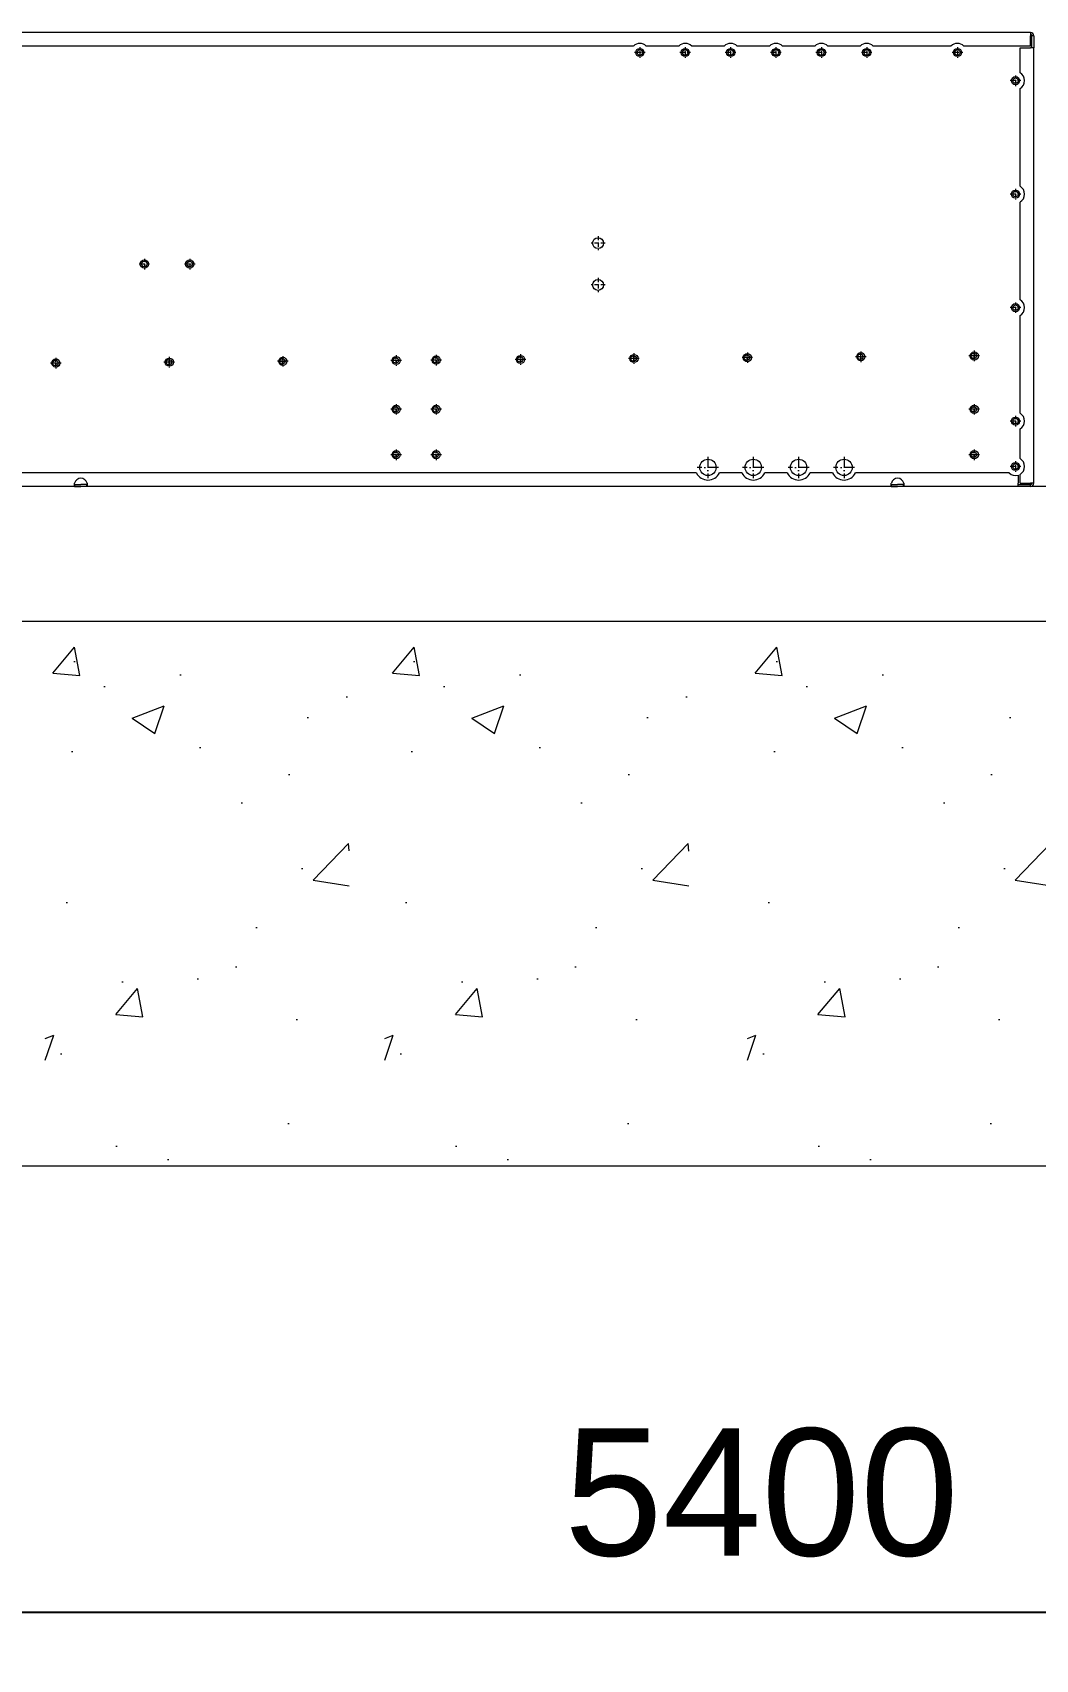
# Model space of a CAD drawing. Header units: millimetres. Extents: x -662849 to 32847, y -140377 to 24217.
# Drawn here: x 14642 to 15748, y 8610 to 10402 of the extents above; entities that cross this region are included whole.
import ezdxf

# ---------------------------------------------------------------- set-up
doc = ezdxf.new("R2010")
doc.units = ezdxf.units.MM
doc.linetypes.add('DASHDOT', pattern=[18.5, 12, -3, 0.5, -3])
doc.layers.add('냉각탑_기초', color=23, linetype='Continuous')
doc.styles.get("Standard").update_dxf_attribs({"font": 'arial.ttf'})
doc.dimstyles.new('1.40', dxfattribs={"dimscale": 20, "dimtxt": 1.5, "dimasz": 1, "dimexe": 0.5, "dimexo": 0.5, "dimgap": 0.5, "dimtad": 1, "dimdec": 0, "dimzin": 0, "dimdsep": 46, "dimtxsty": 'Standard', "dimcen": 0, "dimclrd": 2, "dimclre": 2, "dimclrt": 3, "dimadec": 0, "dimazin": 0, "dimtfac": 1, "dimtdec": 0, "dimtmove": 0, "dimatfit": 0, "dimfxl": 1, "dimtolj": 1, "dimtzin": 0, "dimlwd": -1, "dimlwe": -1, "dimarcsym": 0})

# ---------------------------------------------------------------- blocks, each defined once
blk = doc.blocks.new('*D479')
at = {"color": 2, "transparency": 16777216}
for p, q in [((12745.6, 9802.4), (12745.6, 8652.3)), ((18145.6, 9802.4), (18145.6, 8652.3)), ((12865.6, 8662.3), (18025.6, 8662.3))]:
    blk.add_line(p, q, dxfattribs=at)
for points in [[(12865.6, 8682.3), (12865.6, 8642.3), (12745.6, 8662.3)], [(18025.6, 8682.3), (18025.6, 8642.3), (18145.6, 8662.3)]]:
    blk.add_solid(points, dxfattribs=at)
at = {"layer": 'Defpoints', "color": 0, "transparency": 16777216}
for p in [(12745.6, 9902.4), (18145.6, 9902.4), (18145.6, 8662.3)]:
    blk.add_point(p, dxfattribs=at)
at = {"color": 3, "lineweight": 20, "transparency": 16777216, "insert": (15445.6, 8793.8), "char_height": 140, "attachment_point": 5}
blk.add_mtext('\\A1;5400', dxfattribs=at)
blk = doc.blocks.new('*D483')
at = {"color": 2, "transparency": 16777216}
for p, q in [((11045.6, 9654), (11045.6, 7954.6)), ((19245.6, 9654), (19245.6, 7954.6)), ((11165.6, 7964.6), (19125.6, 7964.6))]:
    blk.add_line(p, q, dxfattribs=at)
for points in [[(11165.6, 7984.6), (11165.6, 7944.6), (11045.6, 7964.6)], [(19125.6, 7984.6), (19125.6, 7944.6), (19245.6, 7964.6)]]:
    blk.add_solid(points, dxfattribs=at)
at = {"layer": 'Defpoints', "color": 0, "transparency": 16777216}
for p in [(11045.6, 9754), (19245.6, 9754), (19245.6, 7964.6)]:
    blk.add_point(p, dxfattribs=at)
at = {"color": 3, "lineweight": 20, "transparency": 16777216, "insert": (15145.6, 8096.1), "char_height": 140, "attachment_point": 5}
blk.add_mtext('\\A1;8200', dxfattribs=at)
blk = doc.blocks.new('1')
at = {"color": 7, "lineweight": 20}
for p, q in [((15742.1, 10402.4), (12749.1, 10402.4)), ((15304.4, 10387.4), (12749.1, 10387.4)), ((15354.4, 10387.4), (15318.7, 10387.4)), ((15404.4, 10387.4), (15368.7, 10387.4)), ((15454.4, 10387.4), (15418.7, 10387.4)), ((15504.4, 10387.4), (15468.7, 10387.4)), ((15554.4, 10387.4), (15518.7, 10387.4)), ((15654.4, 10387.4), (15568.7, 10387.4)), ((15742.1, 10387.4), (15668.7, 10387.4)), ((15730.6, 10358.1), (15730.6, 10385.4)), ((15745.6, 9905.9), (15745.6, 10385.4)), ((15730.6, 10233.1), (15730.6, 10340.7)), ((15730.6, 10108.1), (15730.6, 10215.7)), ((15730.6, 9983.1), (15730.6, 10090.7)), ((15730.6, 9933.1), (15730.6, 9965.7)), ((15373.9, 9917.4), (13117.2, 9917.4)), ((15423.9, 9917.4), (15399.2, 9917.4)), ((15473.9, 9917.4), (15449.2, 9917.4)), ((15523.9, 9917.4), (15499.2, 9917.4)), ((15718.4, 9917.4), (15549.2, 9917.4)), ((14688.8, 9902.4), (13802.3, 9902.4)), ((15588.8, 9902.4), (14702.3, 9902.4)), ((15728.6, 9902.4), (15602.3, 9902.4))]:
    blk.add_line(p, q, dxfattribs=at)
at = {"color": 7, "lineweight": 20, "ltscale": 0.0875}
for p, q in [((15742.1, 10402.4), (15742.1, 10398.9)), ((15745.6, 10385.4), (15742.1, 10385.4)), ((15728.6, 9902.4), (15728.6, 9905.9)), ((15745.6, 9905.9), (15742.1, 9905.9))]:
    blk.add_line(p, q, dxfattribs=at)
at = {"color": 7, "lineweight": 20, "ltscale": 0.2875}
for p, q in [((15742.1, 10387.4), (15742.1, 10398.9)), ((15730.6, 10385.4), (15742.1, 10385.4)), ((15730.6, 9905.9), (15742.1, 9905.9))]:
    blk.add_line(p, q, dxfattribs=at)
at = {"color": 7, "lineweight": 20, "ltscale": 0.0375}
for p, q in [((15743.6, 10398.9), (15742.1, 10398.9)), ((15742.1, 9904.4), (15742.1, 9905.9))]:
    blk.add_line(p, q, dxfattribs=at)
at = {"color": 7, "lineweight": 20, "ltscale": 0.3375}
for p, q in [((15743.6, 10385.4), (15743.6, 10398.9)), ((15745.6, 10398.9), (15745.6, 10385.4)), ((15728.6, 9904.4), (15742.1, 9904.4)), ((15742.1, 9902.4), (15728.6, 9902.4))]:
    blk.add_line(p, q, dxfattribs=at)
at = {"color": 7, "lineweight": 20, "ltscale": 0.05}
for p, q in [((15745.6, 10398.9), (15743.6, 10398.9)), ((14688.8, 9902.4), (14688.8, 9904.4)), ((14702.3, 9902.4), (14702.3, 9904.4)), ((15588.8, 9902.4), (15588.8, 9904.4)), ((15602.3, 9902.4), (15602.3, 9904.4)), ((15742.1, 9902.4), (15742.1, 9904.4))]:
    blk.add_line(p, q, dxfattribs=at)
at = {"color": 7, "linetype": 'DASHDOT', "lineweight": 20, "ltscale": 0.2925}
for p, q in [((15317.4, 10380.4), (15305.7, 10380.4)), ((15311.6, 10386.2), (15311.6, 10374.5)), ((15367.4, 10380.4), (15355.7, 10380.4)), ((15361.6, 10386.2), (15361.6, 10374.5)), ((15417.4, 10380.4), (15405.7, 10380.4)), ((15411.6, 10386.2), (15411.6, 10374.5)), ((15467.4, 10380.4), (15455.7, 10380.4)), ((15461.6, 10386.2), (15461.6, 10374.5)), ((15517.4, 10380.4), (15505.7, 10380.4)), ((15511.6, 10386.2), (15511.6, 10374.5)), ((15567.4, 10380.4), (15555.7, 10380.4)), ((15561.6, 10386.2), (15561.6, 10374.5)), ((15667.4, 10380.4), (15655.7, 10380.4)), ((15661.6, 10386.2), (15661.6, 10374.5)), ((15731.4, 10349.4), (15719.7, 10349.4)), ((15725.6, 10355.2), (15725.6, 10343.5)), ((15731.4, 10224.4), (15719.7, 10224.4)), ((15725.6, 10230.2), (15725.6, 10218.5)), ((14765.6, 10153.2), (14765.6, 10141.5)), ((14821.4, 10147.4), (14809.7, 10147.4)), ((14815.6, 10153.2), (14815.6, 10141.5)), ((15731.4, 10099.4), (15719.7, 10099.4)), ((15725.6, 10105.2), (15725.6, 10093.5)), ((14668.1, 10044.1), (14668.1, 10032.4)), ((14798.9, 10039.3), (14787.2, 10039.3)), ((14793.1, 10045.1), (14793.1, 10033.4)), ((14923.9, 10040.3), (14912.2, 10040.3)), ((14918.1, 10046.1), (14918.1, 10034.4)), ((15048.9, 10041.2), (15037.2, 10041.2)), ((15043.1, 10047), (15043.1, 10035.3)), ((15092.9, 10041.6), (15081.2, 10041.6)), ((15087.1, 10047.4), (15087.1, 10035.7)), ((15185.9, 10042.3), (15174.2, 10042.3)), ((15180.1, 10048.1), (15180.1, 10036.4)), ((15310.9, 10043.3), (15299.2, 10043.3)), ((15305.1, 10049.1), (15305.1, 10037.4)), ((15435.9, 10044.3), (15424.2, 10044.3)), ((15430.1, 10050.1), (15430.1, 10038.4)), ((15560.9, 10045.3), (15549.2, 10045.3)), ((15555.1, 10051.1), (15555.1, 10039.4)), ((15685.9, 10046.2), (15674.2, 10046.2)), ((15680.1, 10052), (15680.1, 10040.3)), ((15048.9, 9987.4), (15037.2, 9987.4)), ((15043.1, 9993.2), (15043.1, 9981.5)), ((15092.9, 9987.4), (15081.2, 9987.4)), ((15087.1, 9993.2), (15087.1, 9981.5)), ((15685.9, 9987.4), (15674.2, 9987.4)), ((15680.1, 9993.2), (15680.1, 9981.5)), ((15731.4, 9974.4), (15719.7, 9974.4)), ((15725.6, 9980.2), (15725.6, 9968.5)), ((15048.9, 9937.4), (15037.2, 9937.4)), ((15043.1, 9943.2), (15043.1, 9931.5)), ((15092.9, 9937.4), (15081.2, 9937.4)), ((15087.1, 9943.2), (15087.1, 9931.5)), ((15685.9, 9937.4), (15674.2, 9937.4)), ((15680.1, 9943.2), (15680.1, 9931.5)), ((15725.6, 9930.2), (15725.6, 9918.5)), ((15731.4, 9924.4), (15719.7, 9924.4))]:
    blk.add_line(p, q, dxfattribs=at)
at = {"color": 7, "linetype": 'DASHDOT', "lineweight": 20, "ltscale": 0.390001}
for p, q in [((15273.4, 10170.4), (15257.8, 10170.4)), ((15273.4, 10124.4), (15257.8, 10124.4))]:
    blk.add_line(p, q, dxfattribs=at)
at = {"color": 7, "linetype": 'DASHDOT', "lineweight": 20, "ltscale": 0.389999}
blk.add_line((15265.6, 10178.2), (15265.6, 10162.6), dxfattribs=at)
at = {"color": 7, "linetype": 'DASHDOT', "lineweight": 20, "ltscale": 0.292499}
for p, q in [((14771.4, 10147.4), (14759.7, 10147.4)), ((14673.9, 10038.3), (14662.2, 10038.3))]:
    blk.add_line(p, q, dxfattribs=at)
at = {"color": 7, "linetype": 'DASHDOT', "lineweight": 20, "ltscale": 0.39}
blk.add_line((15265.6, 10132.2), (15265.6, 10116.6), dxfattribs=at)
at = {"color": 7, "linetype": 'DASHDOT', "lineweight": 20, "ltscale": 0.195001}
for p, q in [((14671.5, 10038.3), (14663.7, 10038.3)), ((14921.5, 10040.2), (14913.7, 10040.2))]:
    blk.add_line(p, q, dxfattribs=at)
at = {"color": 7, "linetype": 'DASHDOT', "lineweight": 20, "ltscale": 0.195}
for p, q in [((14667.6, 10042.2), (14667.6, 10034.4)), ((14796.5, 10039.3), (14788.7, 10039.3)), ((14792.6, 10043.2), (14792.6, 10035.4)), ((14917.6, 10044.1), (14917.6, 10036.3)), ((15046.5, 10041.2), (15038.7, 10041.2)), ((15042.6, 10045.1), (15042.6, 10037.3)), ((15090.5, 10041.6), (15082.7, 10041.6)), ((15086.6, 10045.5), (15086.6, 10037.7)), ((15183.5, 10042.3), (15175.7, 10042.3)), ((15179.6, 10046.2), (15179.6, 10038.4)), ((15308.5, 10043.3), (15300.7, 10043.3)), ((15304.6, 10047.2), (15304.6, 10039.4)), ((15433.5, 10044.3), (15425.7, 10044.3)), ((15429.6, 10048.2), (15429.6, 10040.4)), ((15558.5, 10045.2), (15550.7, 10045.2)), ((15554.6, 10049.1), (15554.6, 10041.3)), ((15683.5, 10046.2), (15675.7, 10046.2)), ((15679.6, 10050.1), (15679.6, 10042.3)), ((15046.5, 9987.4), (15038.7, 9987.4)), ((15042.6, 9991.3), (15042.6, 9983.5)), ((15090.5, 9987.4), (15082.7, 9987.4)), ((15086.6, 9991.3), (15086.6, 9983.5)), ((15683.5, 9987.4), (15675.7, 9987.4)), ((15679.6, 9991.3), (15679.6, 9983.5)), ((15046.5, 9937.4), (15038.7, 9937.4)), ((15042.6, 9941.3), (15042.6, 9933.5)), ((15090.5, 9937.4), (15082.7, 9937.4)), ((15086.6, 9941.3), (15086.6, 9933.5)), ((15683.5, 9937.4), (15675.7, 9937.4)), ((15679.6, 9941.3), (15679.6, 9933.5))]:
    blk.add_line(p, q, dxfattribs=at)
at = {"color": 7, "linetype": 'DASHDOT', "lineweight": 20}
for p, q in [((15386.6, 9935.1), (15386.6, 9911.7)), ((15436.6, 9935.1), (15436.6, 9911.7)), ((15486.6, 9935.1), (15486.6, 9911.7)), ((15536.6, 9935.1), (15536.6, 9911.7)), ((15398.3, 9923.4), (15374.9, 9923.4)), ((15448.3, 9923.4), (15424.9, 9923.4)), ((15498.3, 9923.4), (15474.9, 9923.4)), ((15548.3, 9923.4), (15524.9, 9923.4))]:
    blk.add_line(p, q, dxfattribs=at)
at = {"color": 7, "lineweight": 20, "ltscale": 0.224015}
blk.add_line((15728.6, 9914.9), (15728.6, 9905.9), dxfattribs=at)
at = {"color": 7, "lineweight": 20, "ltscale": 0.245994}
blk.add_line((15730.6, 9905.9), (15730.6, 9915.7), dxfattribs=at)
at = {"lineweight": 20}
for p, q in [((18145.6, 9902.4), (13245.6, 9902.4)), ((11045.6, 9754), (19245.6, 9754))]:
    blk.add_line(p, q, dxfattribs=at)
at = {"color": 7, "lineweight": 20, "ltscale": 0.169248}
for p, q in [((14688.8, 9904.4), (14695.6, 9904.4)), ((14688.8, 9902.4), (14695.6, 9902.4)), ((14702.3, 9904.4), (14695.6, 9904.4)), ((14702.3, 9902.4), (14695.6, 9902.4)), ((15588.8, 9904.4), (15595.6, 9904.4)), ((15588.8, 9902.4), (15595.6, 9902.4)), ((15602.3, 9904.4), (15595.6, 9904.4)), ((15602.3, 9902.4), (15595.6, 9902.4))]:
    blk.add_line(p, q, dxfattribs=at)
at = {"color": 7, "lineweight": 20}
for centre, radius in [((15311.6, 10380.4), 4.5), ((15311.6, 10380.4), 3), ((15361.6, 10380.4), 4.5), ((15361.6, 10380.4), 3), ((15411.6, 10380.4), 4.5), ((15411.6, 10380.4), 3), ((15461.6, 10380.4), 4.5), ((15461.6, 10380.4), 3), ((15511.6, 10380.4), 4.5), ((15511.6, 10380.4), 3), ((15561.6, 10380.4), 4.5), ((15561.6, 10380.4), 3), ((15661.6, 10380.4), 4.5), ((15661.6, 10380.4), 3), ((15725.6, 10349.4), 4.5), ((15725.6, 10349.4), 3), ((15725.6, 10224.4), 4.5), ((15725.6, 10224.4), 3), ((15265.6, 10170.4), 6), ((14765.6, 10147.4), 4.5), ((14765.6, 10147.4), 3), ((14815.6, 10147.4), 4.5), ((14815.6, 10147.4), 3), ((15265.6, 10124.4), 6), ((15725.6, 10099.4), 4.5), ((15725.6, 10099.4), 3), ((14668.1, 10038.3), 4.5), ((14667.6, 10038.3), 3), ((14793.1, 10039.3), 4.5), ((14792.6, 10039.3), 3), ((14918.1, 10040.3), 4.5), ((14917.6, 10040.2), 3), ((15043.1, 10041.2), 4.5), ((15042.6, 10041.2), 3), ((15087.1, 10041.6), 4.5), ((15086.6, 10041.6), 3), ((15180.1, 10042.3), 4.5), ((15179.6, 10042.3), 3), ((15305.1, 10043.3), 4.5), ((15304.6, 10043.3), 3), ((15430.1, 10044.3), 4.5), ((15429.6, 10044.3), 3), ((15555.1, 10045.3), 4.5), ((15554.6, 10045.2), 3), ((15680.1, 10046.2), 4.5), ((15679.6, 10046.2), 3), ((15043.1, 9987.4), 4.5), ((15042.6, 9987.4), 3), ((15087.1, 9987.4), 4.5), ((15086.6, 9987.4), 3), ((15680.1, 9987.4), 4.5), ((15679.6, 9987.4), 3), ((15725.6, 9974.4), 4.5), ((15725.6, 9974.4), 3), ((15043.1, 9937.4), 4.5), ((15042.6, 9937.4), 3), ((15087.1, 9937.4), 4.5), ((15086.6, 9937.4), 3), ((15386.6, 9923.4), 9), ((15436.6, 9923.4), 9), ((15486.6, 9923.4), 9), ((15536.6, 9923.4), 9), ((15680.1, 9937.4), 4.5), ((15679.6, 9937.4), 3), ((15725.6, 9924.4), 4.5), ((15725.6, 9924.4), 3)]:
    blk.add_circle(centre, radius, dxfattribs=at)
for centre, radius, start, end in [((15742.1, 10398.9), 3.5, 0, 90), ((15742.1, 10398.9), 1.5, 0, 90), ((15311.6, 10380.4), 10, 44.427, 135.573), ((15361.6, 10380.4), 10, 44.427, 135.573), ((15411.6, 10380.4), 10, 44.427, 135.573), ((15461.6, 10380.4), 10, 44.427, 135.573), ((15511.6, 10380.4), 10, 44.427, 135.573), ((15561.6, 10380.4), 10, 44.427, 135.573), ((15661.6, 10380.4), 10, 44.427, 135.573), ((15725.6, 10349.4), 10, 300, 60), ((15725.6, 10224.4), 10, 300, 60), ((15725.6, 10099.4), 10, 300, 60), ((15725.6, 9974.4), 10, 300, 60), ((15725.6, 9924.4), 10, 300, 60), ((14695.6, 9904.4), 7, 12.3736, 167.6264), ((15386.6, 9923.4), 14, 205.3769, 334.6231), ((15436.6, 9923.4), 14, 205.3769, 334.6231), ((15486.6, 9923.4), 14, 205.3769, 334.6231), ((15536.6, 9923.4), 14, 205.3769, 334.6231), ((15595.6, 9904.4), 7, 12.3736, 167.6264), ((15725.6, 9924.4), 10, 224.427, 287.4576), ((15025.1, 9905.9), 3.5, 269.755, 270), ((15060.1, 9905.9), 3.5, 270, 270.245), ((15069.1, 9905.9), 3.5, 269.755, 270), ((15104.1, 9905.9), 3.5, 270, 270.245), ((15662.1, 9905.9), 3.5, 269.755, 270), ((15697.1, 9905.9), 3.5, 270, 270.245), ((15707.1, 9905.9), 3.5, 269.755, 270), ((15742.1, 9905.9), 1.5, 270, 0), ((15742.1, 9905.9), 3.5, 270, 0)]:
    blk.add_arc(centre, radius, start, end, dxfattribs=at)
for points in [[(14688.6, 9903.6), (14688.6, 9904), (14688.6, 9904.4), (14688.6, 9904.9), (14688.7, 9905.4), (14688.7, 9905.9)], [(14688.6, 9904.6), (14688.6, 9904.5), (14688.7, 9904.5), (14688.7, 9904.4), (14688.7, 9904.4), (14688.8, 9904.4)], [(14702.5, 9904.6), (14702.5, 9904.5), (14702.5, 9904.5), (14702.4, 9904.4), (14702.4, 9904.4), (14702.3, 9904.4)], [(14702.4, 9905.9), (14702.5, 9905.4), (14702.5, 9904.9), (14702.6, 9904.4), (14702.6, 9904), (14702.6, 9903.6)], [(15588.6, 9903.6), (15588.6, 9904), (15588.6, 9904.4), (15588.6, 9904.9), (15588.7, 9905.4), (15588.7, 9905.9)], [(15588.6, 9904.6), (15588.6, 9904.5), (15588.7, 9904.5), (15588.7, 9904.4), (15588.7, 9904.4), (15588.8, 9904.4)], [(15602.5, 9904.6), (15602.5, 9904.5), (15602.5, 9904.5), (15602.4, 9904.4), (15602.4, 9904.4), (15602.3, 9904.4)], [(15602.4, 9905.9), (15602.5, 9905.4), (15602.5, 9904.9), (15602.6, 9904.4), (15602.6, 9904), (15602.6, 9903.6)]]:
    blk.add_open_spline(points, degree=5, dxfattribs=at)
for points in [[(14688.6, 9903.6), (14688.6, 9903.2), (14688.6, 9902.9), (14688.6, 9902.7), (14688.7, 9902.5), (14688.8, 9902.4), (14688.8, 9902.4), (14688.8, 9902.4), (14688.8, 9902.4)], [(14702.6, 9903.6), (14702.6, 9903.2), (14702.6, 9902.9), (14702.5, 9902.7), (14702.5, 9902.5), (14702.4, 9902.4), (14702.4, 9902.4), (14702.4, 9902.4), (14702.3, 9902.4)], [(15588.6, 9903.6), (15588.6, 9903.2), (15588.6, 9902.9), (15588.6, 9902.7), (15588.7, 9902.5), (15588.8, 9902.4), (15588.8, 9902.4), (15588.8, 9902.4), (15588.8, 9902.4)], [(15602.6, 9903.6), (15602.6, 9903.2), (15602.6, 9902.9), (15602.5, 9902.7), (15602.5, 9902.5), (15602.4, 9902.4), (15602.4, 9902.4), (15602.4, 9902.4), (15602.3, 9902.4)]]:
    blk.add_open_spline(points, degree=5, knots=[0, 0, 0, 0, 0, 0, 3.902586, 3.902586, 3.902586, 4.80152, 4.80152, 4.80152, 4.80152, 4.80152, 4.80152], dxfattribs=at)

msp = doc.modelspace()

# ---------------------------------------------------------------- hatches: boundary and pattern name
at = {"layer": '냉각탑_기초', "lineweight": 20, "ltscale": 30}
h = msp.add_hatch(dxfattribs=at)
h.set_pattern_fill('AR-CONC', color=256, scale=50, style=0)
h.set_pattern_definition([(50, (62.9, -6787.28), (358.63, -31.376), [37.5, -412.5]), (355, (62.9, -6787.28), (-69.3757, 376.096), [30, -330]), (100.4514, (92.8, -6789.9), (289.2547, 344.72), [31.87, -350.571]), (46.1842, (62.9, -6687.3), (533.6205, -82.7595), [56.25, -618.75]), (96.6356, (107.4, -6694.2), (467.331, 487.059), [47.805, -525.856]), (351.1842, (62.9, -6687.3), (467.331, 487.059), [45, -495]), (21, (112.9, -6712.28), (298.4535, -201.3094), [37.5, -412.5]), (326, (112.9, -6712.28), (121.6577, 362.575), [30, -330]), (71.4514, (137.78, -6729.05), (420.1113, 161.265), [31.87, -350.571]), (37.5, (62.91, -6787.28), (6.0799, 166.4469), [0, -326, 0, -335, 0, -331.25]), (7.5, (62.91, -6787.28), (131.5348, 197.2059), [0, -191, 0, -318.5, 0, -126.25]), (327.5, (-48.59, -6787.28), (266.9112, -11.2774), [0, -125, 0, -390, 0, -517.5]), (317.5, (-98.6, -6787.28), (291.593, 50.0525), [0, -162.5, 0, -259, 0, -367.5])])
h.paths.add_polyline_path([(14991.4, 9754), (14656.4, 9754), (14656.4, 9154), (14991.4, 9154)])
h = msp.add_hatch(dxfattribs=at)
h.set_pattern_fill('AR-CONC', color=256, scale=50, style=0)
h.set_pattern_definition([(50, (437.18, -6787.28), (358.63, -31.376), [37.5, -412.5]), (355, (437.2, -6787.28), (-69.3757, 376.096), [30, -330]), (100.4514, (467.07, -6789.9), (289.2547, 344.72), [31.87, -350.571]), (46.1842, (437.2, -6687.3), (533.6205, -82.7595), [56.25, -618.75]), (96.6356, (481.65, -6694.2), (467.331, 487.059), [47.805, -525.856]), (351.1842, (437.2, -6687.3), (467.331, 487.059), [45, -495]), (21, (487.18, -6712.28), (298.4535, -201.3094), [37.5, -412.5]), (326, (487.2, -6712.28), (121.6577, 362.575), [30, -330]), (71.4514, (512.05, -6729.05), (420.1113, 161.265), [31.87, -350.571]), (37.5, (437.18, -6787.28), (6.0799, 166.4469), [0, -326, 0, -335, 0, -331.25]), (7.5, (437.18, -6787.28), (131.5348, 197.2059), [0, -191, 0, -318.5, 0, -126.25]), (327.5, (325.68, -6787.28), (266.9112, -11.2774), [0, -125, 0, -390, 0, -517.5]), (317.5, (275.68, -6787.28), (291.593, 50.0525), [0, -162.5, 0, -259, 0, -367.5])])
h.paths.add_polyline_path([(15365.7, 9754), (15030.7, 9754), (15030.7, 9154), (15365.7, 9154)])
h = msp.add_hatch(dxfattribs=at)
h.set_pattern_fill('AR-CONC', color=256, scale=50, style=0)
h.set_pattern_definition([(50, (836.8, -6787.28), (358.63, -31.376), [37.5, -412.5]), (355, (836.8, -6787.28), (-69.3757, 376.096), [30, -330]), (100.4514, (866.7, -6789.9), (289.2547, 344.72), [31.87, -350.571]), (46.1842, (836.8, -6687.3), (533.6205, -82.7595), [56.25, -618.75]), (96.6356, (881.3, -6694.2), (467.331, 487.059), [47.805, -525.856]), (351.1842, (836.8, -6687.3), (467.331, 487.059), [45, -495]), (21, (886.8, -6712.28), (298.4535, -201.3094), [37.5, -412.5]), (326, (886.8, -6712.28), (121.6577, 362.575), [30, -330]), (71.4514, (911.7, -6729.05), (420.1113, 161.265), [31.87, -350.571]), (37.5, (836.81, -6787.28), (6.0799, 166.4469), [0, -326, 0, -335, 0, -331.25]), (7.5, (836.81, -6787.28), (131.5348, 197.2059), [0, -191, 0, -318.5, 0, -126.25]), (327.5, (725.31, -6787.28), (266.9112, -11.2774), [0, -125, 0, -390, 0, -517.5]), (317.5, (675.3, -6787.28), (291.593, 50.0525), [0, -162.5, 0, -259, 0, -367.5])])
h.paths.add_polyline_path([(15765.3, 9754), (15430.3, 9754), (15430.3, 9154), (15765.3, 9154)])

# ---------------------------------------------------------------- linework, layer by layer
for p, q in [((10895.6, 9754), (19395.6, 9754)), ((10709.1, 9154), (19839.2, 9154))]:
    msp.add_line(p, q, dxfattribs=at)

# ---------------------------------------------------------------- block references
msp.add_blockref('1', (0, 0))

# ---------------------------------------------------------------- dimensions: what is measured, and where the dimension line sits
at = {"lineweight": 20}
for base, p1, p2, picture, middle in [((18145.6, 8662.3), (12745.6, 9902.4), (18145.6, 9902.4), '*D479', (15445.6, 8793.8)), ((19245.6, 7964.6), (11045.6, 9754), (19245.6, 9754), '*D483', (15145.6, 8096.1))]:
    dim = msp.add_linear_dim(base=base, p1=p1, p2=p2, dimstyle='1.40', override={"dimtxt": 7, "dimasz": 6, "dimexo": 5, "dimgap": 3}, dxfattribs=at)
    dim.commit()
    dim.dimension.update_dxf_attribs({"geometry": picture, "text_midpoint": middle})

doc.saveas('drawing.dxf')
